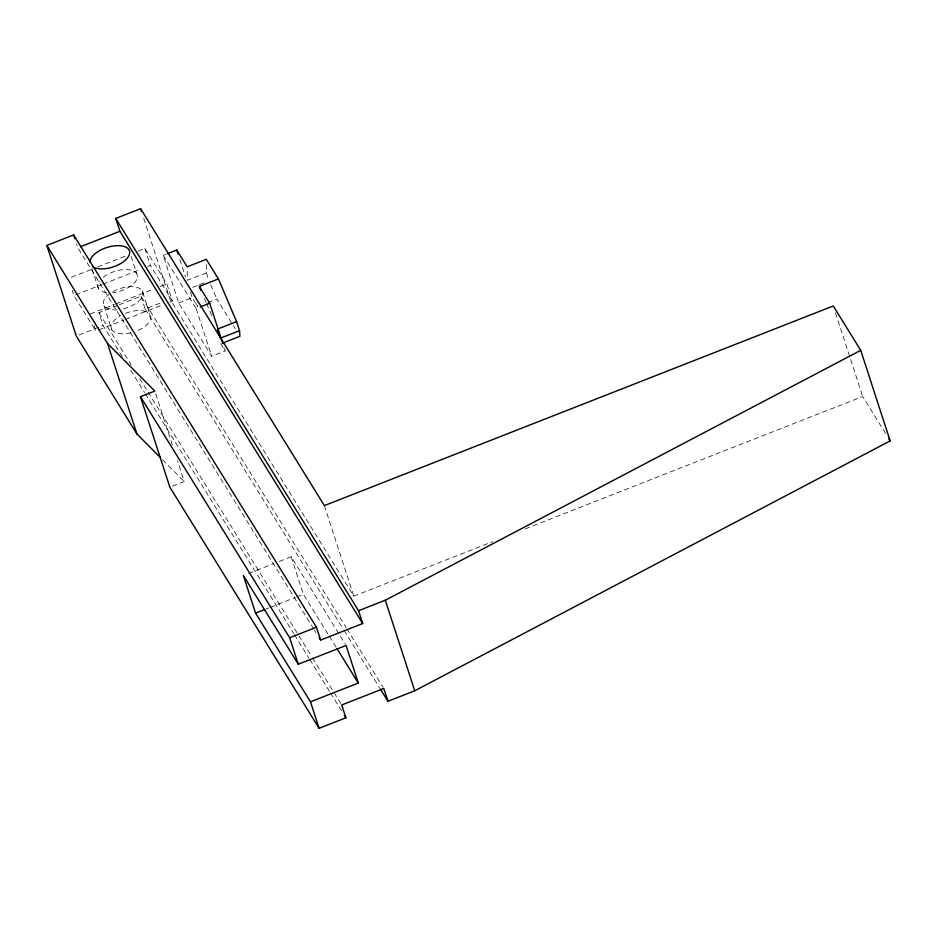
<?xml version="1.0" encoding="UTF-8"?>
<svg xmlns="http://www.w3.org/2000/svg" width="937" height="937" viewBox="0 0 937 937"><rect width="100%" height="100%" fill="white"/><g stroke="black" fill="none" stroke-linecap="round" stroke-linejoin="round"><path stroke-width="0.7" stroke-dasharray="4.68 3.51" d="M90.959 269.587L70.79 277.504M97.706 266.94L126.015 255.836M138.149 251.081L144.884 248.434L166.868 283.923L172.42 301.011L169.726 302.054M224.306 348.201L225.196 350.93L211.668 356.236L178.721 303.002L163.225 255.309L165.931 254.255M75.592 294.886L101.442 284.743M102.812 284.204L140.913 269.259M147.718 266.588L150.435 265.522L172.42 301.011M90.339 313.942L114.501 304.466M115.848 303.939L153.434 289.182M160.145 286.558L166.868 283.923M122.267 356.552L103.058 325.526L98.9 312.712L117.91 305.251M119.268 304.712L140.995 296.197L346.151 627.638M206.327 264.726L206.386 272.843L187.365 280.304L187.177 268.169M192.717 287.331L198.152 285.199M199.511 284.672L206.304 282.002M78.954 334.977L103.058 325.526M140.995 296.197L145.153 309.011L162.171 302.335M98.572 329.976L124.082 319.974M125.429 319.447L163.015 304.689M178.721 303.002L192.249 297.697L197.73 306.575L196.629 303.975M207.944 302.569L216.869 299.067L235.304 328.864M163.225 255.309L196.173 308.542L198.878 307.477M172.467 486.162L184.214 481.559L177.421 460.676M248.668 573.421L273.909 563.524M279.226 561.439L291.184 556.742L345.331 644.234M266.202 608.933L268.86 607.89M270.184 607.363L295.424 597.466M296.76 596.939L303.401 594.339L328.571 635.005M143.724 218.298L170.03 299.254L353.799 596.155L492.593 541.715M525.247 528.901L862.696 396.527L885.57 433.491M162.616 459.833L184.214 481.559M220.792 343.809L225.196 350.93M346.913 628.879L383.034 687.231M145.153 309.011L343.399 629.289M344.16 630.531L379.508 687.629M329.332 636.235L336.196 647.326M313.696 628.879L77.794 247.778L76.541 243.913M314.469 630.121L316.003 632.604M98.9 312.712L131.168 364.844M139.625 378.501L147.308 390.916M148.081 392.158L311.74 656.568M312.513 657.809L340.939 703.734M130.723 370.209L144.556 392.556M145.329 393.798L293.621 633.389M294.394 634.63L308.987 658.207M309.76 659.449L329.73 691.729M330.503 692.97L342.028 711.593M210.696 284.825L216.869 299.067M204.395 298.435L206.105 302.44M206.667 303.775L212.922 318.463M835.499 312.829L862.696 396.527M324.378 505.593L353.799 596.155M206.386 272.843L208.576 279.589M291.184 556.742L303.401 594.339M196.173 308.542L211.668 356.236M179.822 259.455L185.514 277.001M190.434 292.133L192.249 297.697M144.884 248.434L150.435 265.522M131.121 256.41L136.732 273.686A20.661 10.213 -18 0 1 112.791 292.625M112.897 291.653A20.661 10.213 -18 0 1 142.283 290.775L150.061 314.691A20.661 10.213 -18 0 1 136.415 331.066M155.718 393.856L172.455 445.368M91.99 268.755L98.467 288.69M104.03 305.778L111.796 329.695A20.661 10.213 -18 0 0 131.285 332.705M94.18 325.771L95.89 331.03L73.906 295.542L72.196 290.283M125.441 313.321A20.661 10.213 -18 0 1 150.061 314.691M111.796 329.695A20.661 10.213 -18 0 1 120.674 315.57M142.283 290.775A20.661 10.213 -18 0 1 123.508 308.788M117.102 309.819A20.661 10.213 -18 0 1 108.833 294.347M103.281 277.258A20.661 10.213 -18 0 1 136.732 273.686M106.478 292.637A20.661 10.213 -18 0 1 99.416 281.229"/><path stroke-width="1.41" d="M115.731 218.45L358.543 610.725L385.318 600.219L860.728 350.333L833.274 305.977L324.378 505.593L140.597 208.693L115.731 218.45L119.889 231.263L362.701 623.538L320.618 640.053L319.072 637.57M380.281 688.871L387.965 701.286L414.751 690.78L890.15 440.894L860.728 350.333M160.567 457.76L136.919 433.96L76.272 336.032L46.85 245.471L73.601 234.894L316.448 627.24L320.618 640.053M80.512 246.712L119.889 231.263M167.278 253.716L176.753 250.003L187.154 266.822L206.292 259.315L218.415 278.91L236.592 321.637L239.532 330.679L239.919 336.313L222.057 343.317M200.986 290.423L199.288 286.417L218.415 278.91M200.225 306.949L209.701 303.237L222.092 341.396M217.454 329.133L236.592 321.637M239.532 330.679L220.394 338.175L217.876 330.433M387.965 701.286L383.795 688.472L341.712 704.975L345.87 717.801L319.084 728.307L169.866 487.181L140.468 396.691L154.816 391.069L107.521 343.469L46.85 245.471M255.567 613.103L310.487 701.813L358.309 683.061L346.104 645.464L298.271 664.228L243.362 575.505L255.567 613.103L264.866 609.448M140.468 396.691L289.662 637.746L316.448 627.24M888.627 438.422L890.15 440.894M199.288 286.417L209.701 303.237M336.957 648.556L358.309 683.061M344.336 715.318L345.87 717.801M385.318 600.219L414.751 690.78M358.543 610.725L362.701 623.538M176.753 250.003L178.065 254.056M289.662 637.746L298.271 664.228M310.487 701.813L319.084 728.307M140.597 208.693L141.499 211.446M73.601 234.894L74.855 238.759M107.521 343.469L136.919 433.96M89.929 262.219A20.661 10.213 -18 0 1 116.305 245.693A20.661 10.213 -18 0 1 125.3 260.228A20.661 10.213 -18 0 1 92.775 266.811"/></g></svg>
